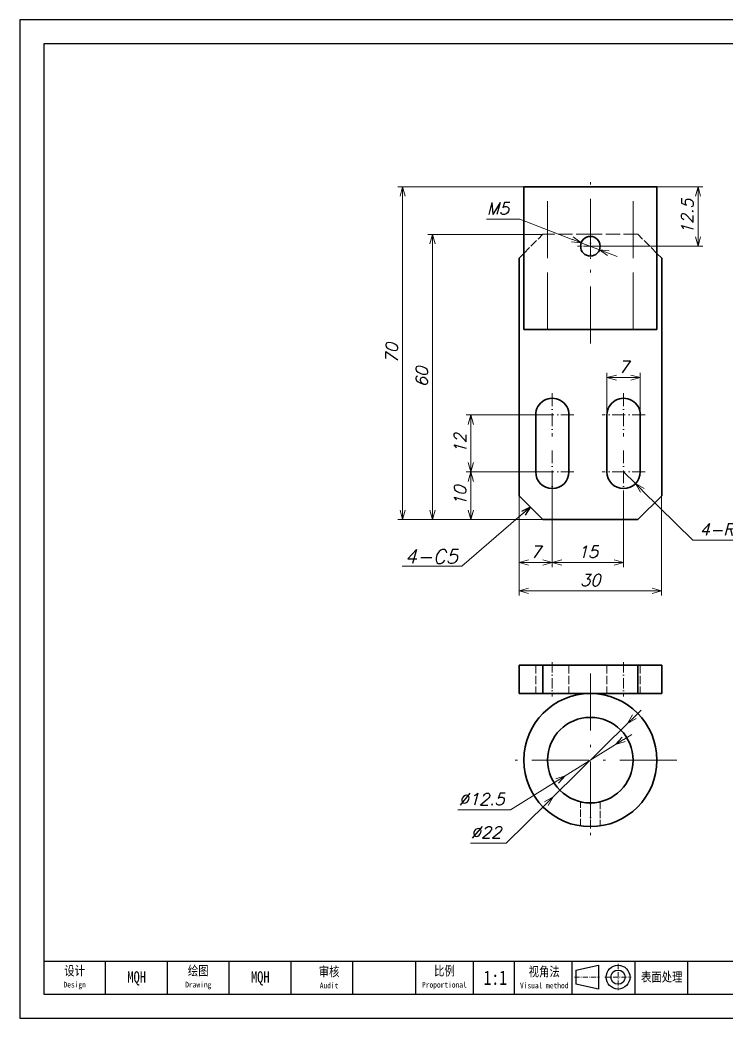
# Model space of a CAD drawing. Header units: millimetres. Extents: x 747 to 69177, y -20652 to 978.
# Drawn here: x 1491.6 to 1640.1, y 306.4 to 516.4 of the extents above; entities that cross this region are included whole.
import ezdxf

# ---------------------------------------------------------------- set-up
doc = ezdxf.new("R2010")
doc.units = ezdxf.units.MM
doc.linetypes.add('DASHDOT', pattern=[18.5, 12, -3, 0.5, -3])
doc.linetypes.add('DASHED', pattern=[15, 12, -3])
for name, color, linetype, lineweight in [('标注线', 3, 'Continuous', 25), ('细实线', 4, 'Continuous', 25), ('细点划线', 1, 'DASHDOT', 20)]:
    doc.layers.add(name, color=color, linetype=linetype, lineweight=lineweight)
doc.styles.add('DIM', font='romans.shx', dxfattribs={"width": 0.8, "oblique": 20, "bigfont": 'bigfont.shx'})
doc.styles.add('DIM_FONT', font='romans.shx', dxfattribs={"oblique": 15})
doc.styles.add('宋体', font='', dxfattribs={"width": 0.8, "height": 5})
doc.styles.get('宋体').set_extended_font_data('SimSun')
doc.dimstyles.new('KK2.5', dxfattribs={"dimtxt": 2.5, "dimasz": 2, "dimexe": 1, "dimexo": 0, "dimgap": 1, "dimtad": 1, "dimtoh": 1, "dimdsep": 46, "dimtxsty": 'DIM_FONT', "dimblk": 'OPEN30', "dimcen": 0, "dimclrd": 3, "dimclre": 3, "dimclrt": 3, "dimazin": 2, "dimtfac": 1, "dimtmove": 0, "dimatfit": 3, "dimldrblk": 'OPEN30', "dimfxl": 0, "dimtolj": 1, "dimlwd": 20, "dimlwe": 20, "dimarcsym": 0})
doc.dimstyles.new('KK4.0', dxfattribs={"dimtxt": 4, "dimasz": 2, "dimexe": 1, "dimexo": 0, "dimgap": 1, "dimtad": 1, "dimtoh": 1, "dimdsep": 46, "dimtxsty": 'DIM', "dimblk": 'OPEN30', "dimcen": 0, "dimclrd": 3, "dimclre": 3, "dimclrt": 3, "dimazin": 2, "dimtfac": 1, "dimtmove": 0, "dimatfit": 3, "dimldrblk": 'OPEN30', "dimfxl": 0, "dimtolj": 1, "dimlwd": 20, "dimlwe": 20, "dimarcsym": 0})

# ---------------------------------------------------------------- blocks, each defined once
blk = doc.blocks.new('BZ-MQH')
for p, q in [((-213949.02, 20874.59), (-214275.72, 20874.59)), ((-214275.72, 20874.59), (-214275.72, 20643.59)), ((-213954.52, 20869.09), (-214270.22, 20869.09)), ((-214270.22, 20869.09), (-214270.22, 20649.09)), ((-214270.22, 20656.79), (-214107.97, 20656.79)), ((-214255.92, 20649.09), (-214255.92, 20656.79)), ((-214241.62, 20649.09), (-214241.62, 20656.79)), ((-214227.32, 20649.09), (-214227.32, 20656.79)), ((-214213.02, 20649.09), (-214213.02, 20656.79)), ((-214198.72, 20649.09), (-214198.72, 20656.79)), ((-214170.76, 20649.09), (-214170.76, 20656.79)), ((-214161.32, 20649.09), (-214161.32, 20656.79)), ((-214148, 20649.09), (-214148, 20656.79)), ((-214121.3, 20656.79), (-214121.3, 20649.09)), ((-214270.22, 20649.09), (-213954.52, 20649.09)), ((-214275.72, 20643.59), (-213949.02, 20643.59))]:
    blk.add_line(p, q)
at = {"layer": '标注线'}
for p, q in [((-214184.2, 20656.79), (-214184.2, 20649.09)), ((-214137.26, 20656.79), (-214133.41, 20656.79)), ((-214133.41, 20649.09), (-214133.41, 20656.79))]:
    blk.add_line(p, q, dxfattribs=at)
at = {"layer": '细实线', "ltscale": 43.147169}
for p, q in [((-214147.11, 20654.71), (-214141.9, 20655.81)), ((-214147.11, 20654.71), (-214147.11, 20651.41)), ((-214141.9, 20655.81), (-214141.9, 20650.31)), ((-214141.88, 20650.31), (-214147.11, 20651.41))]:
    blk.add_line(p, q, dxfattribs=at)
for radius in [2.75, 1.65]:
    blk.add_circle((-214137.36, 20653.06), radius, dxfattribs=at)
at = {"layer": '细点划线', "ltscale": 0.1}
for p, q in [((-214137.36, 20656.12), (-214137.36, 20650.04)), ((-214147.45, 20653.06), (-214141.62, 20653.06)), ((-214140.4, 20653.06), (-214134.32, 20653.06))]:
    blk.add_line(p, q, dxfattribs=at)
at = {"layer": '标注线', "char_height": 2.2, "attachment_point": 5, "style": '宋体'}
for s, insert, width in [('设计\\P{\\H0.6x;Design}', (-214263.07, 20652.94), 14.3), ('绘图\\P{\\H0.6x;Drawing}', (-214234.47, 20652.94), 14.3), ('审核\\P{\\H0.6x;Audit}', (-214204.22, 20652.94), 14.674), ('比例\\P{\\H0.6x;Proportional}', (-214177.53, 20652.94), 13.5797), ('视角法\\P{\\H0.6x;Visual method}', (-214154.43, 20652.94), 13.7944), ('表面处理', (-214127.25, 20653), 13.7944)]:
    blk.add_mtext(s, dxfattribs=dict(at, insert=insert, width=width))
at = {"layer": '细实线', "insert": (-214165.76, 20652.9), "char_height": 3.3, "width": 13.75, "attachment_point": 5, "style": '宋体'}
blk.add_mtext('1:1', dxfattribs=at)
blk = doc.blocks.new('_Open30')
at = {"color": 0, "linetype": 'ByBlock', "lineweight": -2}
for p, q in [((-1, 0.27), (0, 0)), ((0, 0), (-1, -0.27)), ((0, 0), (-1, 0))]:
    blk.add_line(p, q, dxfattribs=at)
blk = doc.blocks.new('*D95')
at = {"layer": 'Defpoints', "color": 0, "transparency": 16777216}
for p in [(1586.44, 421.25), (1603.57, 421.25), (1609.14, 411.25)]:
    blk.add_point(p, dxfattribs=at)
at = {"layer": '标注线', "color": 3, "lineweight": 20, "transparency": 16777216}
for p, q in [((1603.57, 421.25), (1585.44, 421.25)), ((1586.44, 413.25), (1586.44, 419.25)), ((1609.14, 411.25), (1585.44, 411.25))]:
    blk.add_line(p, q, dxfattribs=at)
at = {"layer": '标注线', "color": 3, "lineweight": 20, "transparency": 16777216, "xscale": 2, "yscale": 2, "zscale": 2}
for p, rotation in [((1586.44, 421.25), 90), ((1586.44, 411.25), 270)]:
    blk.add_blockref('_Open30', p, dxfattribs=dict(at, rotation=rotation))
at = {"layer": '标注线', "color": 3, "transparency": 16777216, "insert": (1584.19, 416.25), "char_height": 2.5, "attachment_point": 5, "rotation": 90, "style": 'DIM_FONT'}
blk.add_mtext('\\A1;10', dxfattribs=at)
blk = doc.blocks.new('*D96')
at = {"layer": 'Defpoints', "color": 0, "transparency": 16777216}
for p in [(1586.44, 433.25), (1603.57, 433.25), (1603.57, 421.25)]:
    blk.add_point(p, dxfattribs=at)
at = {"layer": '标注线', "color": 3, "lineweight": 20, "transparency": 16777216}
for p, q in [((1603.57, 433.25), (1585.44, 433.25)), ((1586.44, 423.25), (1586.44, 431.25)), ((1603.57, 421.25), (1585.44, 421.25))]:
    blk.add_line(p, q, dxfattribs=at)
at = {"layer": '标注线', "color": 3, "lineweight": 20, "transparency": 16777216, "xscale": 2, "yscale": 2, "zscale": 2}
for p, rotation in [((1586.44, 433.25), 90), ((1586.44, 421.25), 270)]:
    blk.add_blockref('_Open30', p, dxfattribs=dict(at, rotation=rotation))
at = {"layer": '标注线', "color": 3, "transparency": 16777216, "insert": (1584.19, 427.25), "char_height": 2.5, "attachment_point": 5, "rotation": 90, "style": 'DIM_FONT'}
blk.add_mtext('\\A1;12', dxfattribs=at)
blk = doc.blocks.new('*D97')
at = {"layer": 'Defpoints', "color": 0, "transparency": 16777216}
for p in [(1578.36, 471.25), (1601.57, 471.25), (1594.27, 411.25)]:
    blk.add_point(p, dxfattribs=at)
at = {"layer": '标注线', "color": 3, "lineweight": 20, "transparency": 16777216}
for p, q in [((1601.57, 471.25), (1577.36, 471.25)), ((1578.36, 413.25), (1578.36, 469.25)), ((1594.27, 411.25), (1577.36, 411.25))]:
    blk.add_line(p, q, dxfattribs=at)
at = {"layer": '标注线', "color": 3, "lineweight": 20, "transparency": 16777216, "xscale": 2, "yscale": 2, "zscale": 2}
for p, rotation in [((1578.36, 471.25), 90), ((1578.36, 411.25), 270)]:
    blk.add_blockref('_Open30', p, dxfattribs=dict(at, rotation=rotation))
at = {"layer": '标注线', "color": 3, "transparency": 16777216, "insert": (1576.11, 441.25), "char_height": 2.5, "attachment_point": 5, "rotation": 90, "style": 'DIM_FONT'}
blk.add_mtext('\\A1;60', dxfattribs=at)
blk = doc.blocks.new('*D98')
at = {"layer": 'Defpoints', "color": 0, "transparency": 16777216}
for p in [(1596.57, 428.6), (1603.57, 419.36), (1603.57, 402.21)]:
    blk.add_point(p, dxfattribs=at)
at = {"layer": '标注线', "color": 3, "lineweight": 20, "transparency": 16777216}
for p, q in [((1596.57, 428.6), (1596.57, 401.21)), ((1603.57, 419.36), (1603.57, 401.21)), ((1598.57, 402.21), (1601.57, 402.21))]:
    blk.add_line(p, q, dxfattribs=at)
at = {"layer": '标注线', "color": 3, "lineweight": 20, "transparency": 16777216, "xscale": 2, "yscale": 2, "zscale": 2, "rotation": 180}
blk.add_blockref('_Open30', (1596.57, 402.21), dxfattribs=at)
at = {"layer": '标注线', "color": 3, "lineweight": 20, "transparency": 16777216, "xscale": 2, "yscale": 2, "zscale": 2}
blk.add_blockref('_Open30', (1603.57, 402.21), dxfattribs=at)
at = {"layer": '标注线', "color": 3, "transparency": 16777216, "insert": (1600.07, 404.46), "char_height": 2.5, "attachment_point": 5, "style": 'DIM_FONT'}
blk.add_mtext('\\A1;7', dxfattribs=at)
blk = doc.blocks.new('*D99')
at = {"layer": 'Defpoints', "color": 0, "transparency": 16777216}
for p in [(1618.57, 416.7), (1603.57, 413.87), (1618.57, 402.21)]:
    blk.add_point(p, dxfattribs=at)
at = {"layer": '标注线', "color": 3, "lineweight": 20, "transparency": 16777216}
for p, q in [((1618.57, 416.7), (1618.57, 401.21)), ((1603.57, 413.87), (1603.57, 401.21)), ((1605.57, 402.21), (1616.57, 402.21))]:
    blk.add_line(p, q, dxfattribs=at)
at = {"layer": '标注线', "color": 3, "lineweight": 20, "transparency": 16777216, "xscale": 2, "yscale": 2, "zscale": 2, "rotation": 180}
blk.add_blockref('_Open30', (1603.57, 402.21), dxfattribs=at)
at = {"layer": '标注线', "color": 3, "lineweight": 20, "transparency": 16777216, "xscale": 2, "yscale": 2, "zscale": 2}
blk.add_blockref('_Open30', (1618.57, 402.21), dxfattribs=at)
at = {"layer": '标注线', "color": 3, "transparency": 16777216, "insert": (1611.07, 404.46), "char_height": 2.5, "attachment_point": 5, "style": 'DIM_FONT'}
blk.add_mtext('\\A1;15', dxfattribs=at)
blk = doc.blocks.new('*D100')
at = {"layer": 'Defpoints', "color": 0, "transparency": 16777216}
for p in [(1596.57, 417.85), (1626.57, 417.85), (1626.57, 396.25)]:
    blk.add_point(p, dxfattribs=at)
at = {"layer": '标注线', "color": 3, "lineweight": 20, "transparency": 16777216}
for p, q in [((1596.57, 417.85), (1596.57, 395.25)), ((1626.57, 417.85), (1626.57, 395.25)), ((1598.57, 396.25), (1624.57, 396.25))]:
    blk.add_line(p, q, dxfattribs=at)
at = {"layer": '标注线', "color": 3, "lineweight": 20, "transparency": 16777216, "xscale": 2, "yscale": 2, "zscale": 2, "rotation": 180}
blk.add_blockref('_Open30', (1596.57, 396.25), dxfattribs=at)
at = {"layer": '标注线', "color": 3, "lineweight": 20, "transparency": 16777216, "xscale": 2, "yscale": 2, "zscale": 2}
blk.add_blockref('_Open30', (1626.57, 396.25), dxfattribs=at)
at = {"layer": '标注线', "color": 3, "transparency": 16777216, "insert": (1611.57, 398.5), "char_height": 2.5, "attachment_point": 5, "style": 'DIM_FONT'}
blk.add_mtext('\\A1;30', dxfattribs=at)
blk = doc.blocks.new('*D101')
at = {"layer": 'Defpoints', "color": 0, "transparency": 16777216}
for p in [(1622.07, 441.11), (1615.07, 428.81), (1622.07, 428.81)]:
    blk.add_point(p, dxfattribs=at)
at = {"layer": '标注线', "color": 3, "lineweight": 20, "transparency": 16777216}
for p, q in [((1615.07, 428.81), (1615.07, 442.11)), ((1617.07, 441.11), (1620.07, 441.11)), ((1622.07, 428.81), (1622.07, 442.11))]:
    blk.add_line(p, q, dxfattribs=at)
at = {"layer": '标注线', "color": 3, "lineweight": 20, "transparency": 16777216, "xscale": 2, "yscale": 2, "zscale": 2, "rotation": 180}
blk.add_blockref('_Open30', (1615.07, 441.11), dxfattribs=at)
at = {"layer": '标注线', "color": 3, "lineweight": 20, "transparency": 16777216, "xscale": 2, "yscale": 2, "zscale": 2}
blk.add_blockref('_Open30', (1622.07, 441.11), dxfattribs=at)
at = {"layer": '标注线', "color": 3, "transparency": 16777216, "insert": (1618.57, 443.36), "char_height": 2.5, "attachment_point": 5, "style": 'DIM_FONT'}
blk.add_mtext('\\A1;7', dxfattribs=at)
blk = doc.blocks.new('*D103')
at = {"layer": 'Defpoints', "color": 0, "transparency": 16777216}
for p in [(1616.88, 363.93), (1606.27, 357.32)]:
    blk.add_point(p, dxfattribs=at)
at = {"layer": '标注线', "color": 3, "lineweight": 20, "transparency": 16777216}
for p, q in [((1618.58, 364.99), (1620.27, 366.04)), ((1616.88, 363.93), (1606.27, 357.32)), ((1594.75, 350.15), (1604.57, 356.27)), ((1583.67, 350.15), (1594.75, 350.15))]:
    blk.add_line(p, q, dxfattribs=at)
at = {"layer": '标注线', "color": 3, "lineweight": 20, "transparency": 16777216, "xscale": 2, "yscale": 2, "zscale": 2}
for p, rotation in [((1616.88, 363.93), 211.9048269142132), ((1606.27, 357.32), 31.90482691421324)]:
    blk.add_blockref('_Open30', p, dxfattribs=dict(at, rotation=rotation))
at = {"layer": '标注线', "color": 3, "transparency": 16777216, "insert": (1588.71, 352.4), "char_height": 2.5, "attachment_point": 5, "style": 'DIM_FONT'}
blk.add_mtext('\\A1;∅12.5', dxfattribs=at)
blk = doc.blocks.new('*D104')
at = {"layer": 'Defpoints', "color": 0, "transparency": 16777216}
for p in [(1619.4, 368.35), (1603.74, 352.9)]:
    blk.add_point(p, dxfattribs=at)
at = {"layer": '标注线', "color": 3, "lineweight": 20, "transparency": 16777216}
for p, q in [((1620.83, 369.76), (1622.25, 371.16)), ((1619.4, 368.35), (1603.74, 352.9)), ((1593.88, 343.17), (1602.32, 351.5)), ((1586.39, 343.17), (1593.88, 343.17))]:
    blk.add_line(p, q, dxfattribs=at)
at = {"layer": '标注线', "color": 3, "lineweight": 20, "transparency": 16777216, "xscale": 2, "yscale": 2, "zscale": 2}
for p, rotation in [((1619.4, 368.35), 224.6109884929447), ((1603.74, 352.9), 44.61098849294469)]:
    blk.add_blockref('_Open30', p, dxfattribs=dict(at, rotation=rotation))
at = {"layer": '标注线', "color": 3, "transparency": 16777216, "insert": (1589.63, 345.42), "char_height": 2.5, "attachment_point": 5, "style": 'DIM_FONT'}
blk.add_mtext('\\A1;∅22', dxfattribs=at)
blk = doc.blocks.new('*D105')
at = {"layer": 'Defpoints', "color": 0, "transparency": 16777216}
for p in [(1600.57, 481.25), (1572.08, 411.25), (1590.07, 411.25)]:
    blk.add_point(p, dxfattribs=at)
at = {"layer": '标注线', "color": 3, "lineweight": 20, "transparency": 16777216}
for p, q in [((1600.57, 481.25), (1571.08, 481.25)), ((1572.08, 479.25), (1572.08, 413.25)), ((1590.07, 411.25), (1571.08, 411.25))]:
    blk.add_line(p, q, dxfattribs=at)
at = {"layer": '标注线', "color": 3, "lineweight": 20, "transparency": 16777216, "xscale": 2, "yscale": 2, "zscale": 2}
for p, rotation in [((1572.08, 481.25), 90), ((1572.08, 411.25), 270)]:
    blk.add_blockref('_Open30', p, dxfattribs=dict(at, rotation=rotation))
at = {"layer": '标注线', "color": 3, "transparency": 16777216, "insert": (1569.83, 446.25), "char_height": 2.5, "attachment_point": 5, "rotation": 90, "style": 'DIM_FONT'}
blk.add_mtext('\\A1;70', dxfattribs=at)
blk = doc.blocks.new('*D106')
at = {"layer": 'Defpoints', "color": 0, "transparency": 16777216}
for p in [(1614.56, 481.25), (1611.57, 468.75), (1634.22, 468.75)]:
    blk.add_point(p, dxfattribs=at)
at = {"layer": '标注线', "color": 3, "lineweight": 20, "transparency": 16777216}
for p, q in [((1614.56, 481.25), (1635.22, 481.25)), ((1634.22, 479.25), (1634.22, 470.75)), ((1611.57, 468.75), (1635.22, 468.75))]:
    blk.add_line(p, q, dxfattribs=at)
at = {"layer": '标注线', "color": 3, "lineweight": 20, "transparency": 16777216, "xscale": 2, "yscale": 2, "zscale": 2}
for p, rotation in [((1634.22, 481.25), 90), ((1634.22, 468.75), 270)]:
    blk.add_blockref('_Open30', p, dxfattribs=dict(at, rotation=rotation))
at = {"layer": '标注线', "color": 3, "transparency": 16777216, "insert": (1631.97, 475), "char_height": 2.5, "attachment_point": 5, "rotation": 90, "style": 'DIM_FONT'}
blk.add_mtext('\\A1;12.5', dxfattribs=at)
blk = doc.blocks.new('*D107')
at = {"layer": 'Defpoints', "color": 0, "transparency": 16777216}
for p in [(1609.64, 469.49), (1613.5, 468.02)]:
    blk.add_point(p, dxfattribs=at)
at = {"layer": '标注线', "color": 3, "lineweight": 20, "transparency": 16777216}
for p, q in [((1589.7, 474.42), (1596.73, 474.42)), ((1596.73, 474.42), (1607.77, 470.2)), ((1613.5, 468.02), (1609.64, 469.49)), ((1615.37, 467.31), (1617.24, 466.59))]:
    blk.add_line(p, q, dxfattribs=at)
at = {"layer": '标注线', "color": 3, "lineweight": 20, "transparency": 16777216, "xscale": 2, "yscale": 2, "zscale": 2}
for p, rotation in [((1609.64, 469.49), 339.1191092180114), ((1613.5, 468.02), 159.1191092180114)]:
    blk.add_blockref('_Open30', p, dxfattribs=dict(at, rotation=rotation))
at = {"layer": '标注线', "color": 3, "transparency": 16777216, "insert": (1592.12, 476.67), "char_height": 2.5, "attachment_point": 5, "style": 'DIM_FONT'}
blk.add_mtext('\\A1;M5', dxfattribs=at)
blk = doc.blocks.new('*D108')
at = {"color": 3, "lineweight": 20, "transparency": 16777216}
for p, q in [((1618.57, 421.25), (1621.06, 418.8)), ((1633.13, 406.89), (1622.49, 417.39)), ((1647.56, 406.89), (1633.13, 406.89))]:
    blk.add_line(p, q, dxfattribs=at)
at = {"layer": 'Defpoints', "color": 0, "transparency": 16777216}
for p in [(1618.57, 421.25), (1621.06, 418.8)]:
    blk.add_point(p, dxfattribs=at)
at = {"color": 3, "lineweight": 20, "transparency": 16777216, "xscale": 2, "yscale": 2, "zscale": 2, "rotation": 135.394034114979}
blk.add_blockref('_Open30', (1621.06, 418.8), dxfattribs=at)
at = {"color": 3, "lineweight": 100, "transparency": 16777216, "insert": (1640.84, 409.14), "char_height": 2.5, "attachment_point": 5, "style": 'DIM_FONT'}
blk.add_mtext('\\A1;4-R3.5', dxfattribs=at)

msp = doc.modelspace()

# ---------------------------------------------------------------- linework, layer by layer
at = {"color": 7, "linetype": 'DASHDOT', "lineweight": 13}
for p, q in [((1611.572, 448.255), (1611.572, 484.255)), ((1611.572, 378.826), (1611.572, 342.426)), ((1629.772, 360.626), (1593.372, 360.626))]:
    msp.add_line(p, q, dxfattribs=at)
at = {"color": 7, "lineweight": 35}
for p, q in [((1597.572, 481.255), (1611.572, 481.255)), ((1597.572, 481.255), (1597.572, 451.255)), ((1611.572, 481.255), (1625.572, 481.255)), ((1625.572, 481.255), (1625.572, 451.255)), ((1596.572, 466.255), (1597.572, 467.255)), ((1596.572, 416.255), (1596.572, 466.255)), ((1626.572, 466.255), (1625.572, 467.255)), ((1626.572, 466.255), (1626.572, 416.255)), ((1611.572, 451.255), (1597.572, 451.255)), ((1625.572, 451.255), (1611.572, 451.255)), ((1600.072, 421.255), (1600.072, 433.255)), ((1607.072, 433.255), (1607.072, 421.255)), ((1615.072, 421.255), (1615.072, 433.255)), ((1622.072, 433.255), (1622.072, 421.255)), ((1596.572, 416.255), (1601.572, 411.255)), ((1626.572, 416.255), (1621.572, 411.255)), ((1601.572, 411.255), (1621.572, 411.255)), ((1596.572, 380.626), (1601.572, 380.626)), ((1596.572, 380.626), (1596.572, 374.626)), ((1601.572, 380.626), (1601.572, 374.626)), ((1621.572, 380.626), (1601.572, 380.626)), ((1621.572, 380.626), (1621.572, 374.626)), ((1626.572, 380.626), (1621.572, 380.626)), ((1626.572, 380.626), (1626.572, 374.626)), ((1596.572, 374.626), (1601.572, 374.626)), ((1611.572, 374.626), (1601.572, 374.626)), ((1621.572, 374.626), (1611.572, 374.626)), ((1626.572, 374.626), (1621.572, 374.626))]:
    msp.add_line(p, q, dxfattribs=at)
at = {"color": 7, "linetype": 'DASHED', "lineweight": 13}
for p, q in [((1602.572, 451.255), (1602.572, 481.255)), ((1620.572, 451.255), (1620.572, 481.255))]:
    msp.add_line(p, q, dxfattribs=at)
at = {"color": 7, "linetype": 'DASHED', "lineweight": 13, "ltscale": 0.141421}
for p, q in [((1597.572, 467.255), (1601.572, 471.255)), ((1625.572, 467.255), (1621.572, 471.255))]:
    msp.add_line(p, q, dxfattribs=at)
at = {"color": 7, "linetype": 'DASHED', "lineweight": 13, "ltscale": 0.25}
for p, q in [((1611.572, 471.255), (1601.572, 471.255)), ((1621.572, 471.255), (1611.572, 471.255))]:
    msp.add_line(p, q, dxfattribs=at)
at = {"color": 7, "linetype": 'DASHDOT', "lineweight": 13, "ltscale": 0.134357}
msp.add_line((1611.572, 471.442), (1611.572, 466.068), dxfattribs=at)
at = {"color": 7, "linetype": 'DASHDOT', "lineweight": 13, "ltscale": 0.134363}
msp.add_line((1614.259, 468.755), (1608.885, 468.755), dxfattribs=at)
at = {"color": 7, "linetype": 'DASHDOT', "lineweight": 13, "ltscale": 0.227499}
for p, q in [((1603.572, 437.805), (1603.572, 428.705)), ((1618.572, 437.805), (1618.572, 428.705)), ((1603.572, 425.805), (1603.572, 416.705)), ((1618.572, 425.805), (1618.572, 416.705))]:
    msp.add_line(p, q, dxfattribs=at)
at = {"color": 7, "linetype": 'DASHDOT', "lineweight": 13, "ltscale": 0.227502}
for p, q in [((1608.122, 433.255), (1599.022, 433.255)), ((1623.122, 433.255), (1614.022, 433.255)), ((1608.122, 421.255), (1599.022, 421.255)), ((1623.122, 421.255), (1614.022, 421.255))]:
    msp.add_line(p, q, dxfattribs=at)
at = {"color": 7, "linetype": 'DASHED', "lineweight": 13, "ltscale": 0.15}
for p, q in [((1600.072, 380.626), (1600.072, 374.626)), ((1601.572, 380.626), (1601.572, 374.626)), ((1607.072, 380.626), (1607.072, 374.626)), ((1615.072, 380.626), (1615.072, 374.626)), ((1621.572, 380.626), (1621.572, 374.626)), ((1622.072, 380.626), (1622.072, 374.626))]:
    msp.add_line(p, q, dxfattribs=at)
at = {"color": 7, "linetype": 'DASHDOT', "lineweight": 13, "ltscale": 0.180016}
for p, q in [((1603.572, 381.226), (1603.572, 374.026)), ((1618.572, 381.226), (1618.572, 374.026))]:
    msp.add_line(p, q, dxfattribs=at)
at = {"color": 7, "linetype": 'DASHED', "lineweight": 13, "ltscale": 0.127179}
for p, q in [((1609.505, 346.78), (1609.505, 351.867)), ((1613.639, 351.867), (1613.639, 346.78))]:
    msp.add_line(p, q, dxfattribs=at)
at = {"color": 7, "linetype": 'DASHDOT', "lineweight": 13, "ltscale": 0.152615}
msp.add_line((1611.572, 346.271), (1611.572, 352.375), dxfattribs=at)
at = {"color": 7, "lineweight": 35}
for centre, radius in [((1611.572, 468.755), 2.067), ((1611.572, 360.626), 14), ((1611.572, 360.626), 9)]:
    msp.add_circle(centre, radius, dxfattribs=at)
for centre, start, end in [((1603.572, 433.255), 359.99968, 180.00032), ((1618.572, 433.255), 359.99968, 180.00032), ((1603.572, 421.255), 180.00001, 0), ((1618.572, 421.255), 180.00001, 0)]:
    msp.add_arc(centre, 3.5, start, end, dxfattribs=at)

# ---------------------------------------------------------------- block references
at = {"xscale": 0.9090909090591595, "yscale": 0.9090909090882633, "zscale": 0.9090909090940917}
msp.add_blockref('BZ-MQH', (196287.721, -18460.543), dxfattribs=at)

# ---------------------------------------------------------------- texts
at = {"layer": '标注线', "color": 0, "insert": (1572.514, 404.971), "char_height": 3, "width": 13.52721, "attachment_point": 1, "style": 'DIM_FONT'}
msp.add_mtext('4-C5', dxfattribs=at)
at = {"layer": '细实线', "char_height": 2.4, "width": 14.4, "attachment_point": 5, "style": '宋体'}
for insert in [(1516.151, 314.693), (1542.151, 314.693)]:
    msp.add_mtext('MQH', dxfattribs=dict(at, insert=insert))

# ---------------------------------------------------------------- dimensions: what is measured, and where the dimension line sits
at = {"lineweight": 100}
dim = msp.add_radius_dim(center=(1618.572, 421.255), mpoint=(1621.064, 418.797), text='4-<>', dimstyle='KK2.5', dxfattribs=at)
dim.commit()
dim.dimension.update_dxf_attribs({"geometry": '*D108', "text_midpoint": (1640.844, 406.893), "dimtype": 164})
at = {"layer": '标注线', "color": 2}
for base, p1, p2, picture, middle in [((1572.081, 411.255), (1600.572, 481.255), (1590.072, 411.255), '*D105', (1569.831, 446.255)), ((1634.22, 468.755), (1614.555, 481.255), (1611.572, 468.755), '*D106', (1631.97, 475.005)), ((1578.36, 471.255), (1594.272, 411.255), (1601.572, 471.255), '*D97', (1576.11, 441.255)), ((1586.436, 433.255), (1603.572, 421.255), (1603.572, 433.255), '*D96', (1584.186, 427.255)), ((1586.436, 421.255), (1609.143, 411.255), (1603.572, 421.255), '*D95', (1584.186, 416.255))]:
    dim = msp.add_linear_dim(base=base, p1=p1, p2=p2, angle=90, dimstyle='KK2.5', dxfattribs=at)
    dim.commit()
    dim.dimension.update_dxf_attribs({"geometry": picture, "text_midpoint": middle})
dim = msp.add_diameter_dim_2p(p1=(1613.503, 468.018), p2=(1609.641, 469.491), text='M5', dimstyle='KK2.5', dxfattribs=at)
dim.commit()
dim.dimension.update_dxf_attribs({"geometry": '*D107', "text_midpoint": (1592.119, 474.418), "dimtype": 163})
for base, p1, p2, picture, middle in [((1622.072, 441.111), (1615.072, 428.811), (1622.072, 428.811), '*D101', (1618.572, 443.361)), ((1603.572, 402.21), (1596.572, 428.596), (1603.572, 419.363), '*D98', (1600.072, 404.46)), ((1626.572, 396.25), (1596.572, 417.847), (1626.572, 417.847), '*D100', (1611.572, 398.5)), ((1618.572, 402.21), (1603.572, 413.867), (1618.572, 416.705), '*D99', (1611.072, 404.46))]:
    dim = msp.add_linear_dim(base=base, p1=p1, p2=p2, dimstyle='KK2.5', dxfattribs=at)
    dim.commit()
    dim.dimension.update_dxf_attribs({"geometry": picture, "text_midpoint": middle})
for p1, p2, picture, middle in [((1619.403, 368.352), (1603.741, 352.901), '*D104', (1589.634, 343.174)), ((1616.878, 363.93), (1606.266, 357.323), '*D103', (1588.709, 350.151))]:
    dim = msp.add_diameter_dim_2p(p1=p1, p2=p2, dimstyle='KK2.5', dxfattribs=at)
    dim.commit()
    dim.dimension.update_dxf_attribs({"geometry": picture, "text_midpoint": middle, "dimtype": 163})

# ---------------------------------------------------------------- leaders
msp.add_leader([(1599.003, 413.886), (1584.518, 401.431), (1572, 401.434)], dimstyle='KK4.0', override={"dimgap": 1, "dimtad": 1}, dxfattribs=at)

doc.saveas('drawing.dxf')
